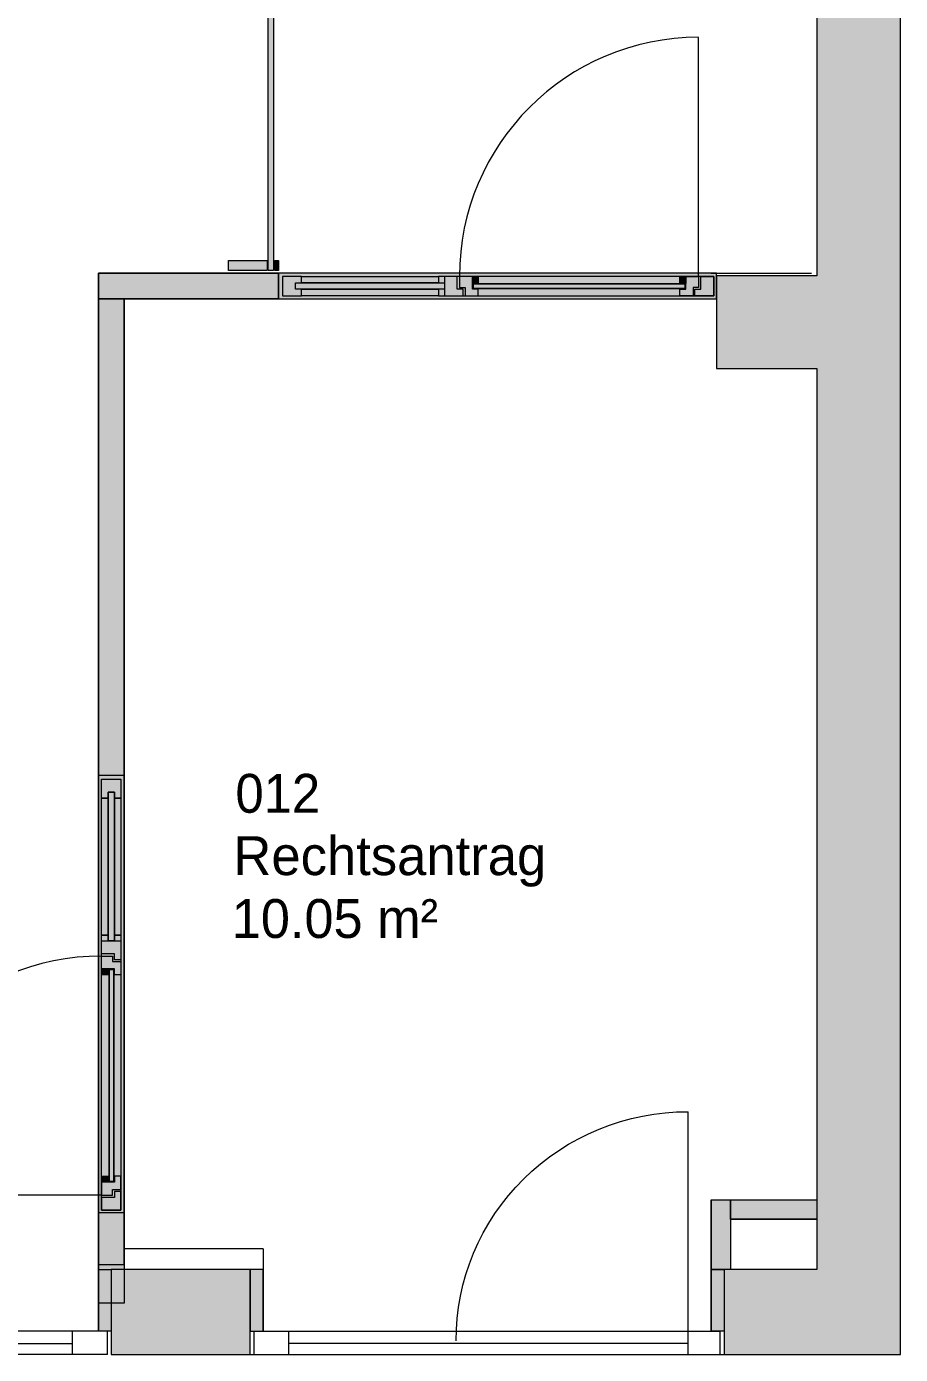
# Model space of a CAD drawing. Header units: inches. Extents: x 50200 to 250609, y 23637 to 115190.
# Drawn here: x 200300 to 203693, y 77750 to 82908 of the extents above; entities that cross this region are included whole.
import ezdxf

# ---------------------------------------------------------------- set-up
doc = ezdxf.new("R2010")
doc.units = ezdxf.units.IN
doc.header["$LTSCALE"] = 200
doc.header["$MEASUREMENT"] = 0
doc.linetypes.add('Volllinie', pattern=[0])
doc.layers.add('Grundebene', color=7, linetype='Continuous')
doc.styles.add('ARIAL', font='arial.ttf', dxfattribs={"height": 0.2})

# ---------------------------------------------------------------- blocks, each defined once
blk = doc.blocks.new('Color_Area-1C31')
at = {"layer": 'Grundebene', "true_color": 0x000000, "transparency": 33554687}
blk.add_hatch(color=18, dxfattribs=at).paths.add_polyline_path([(203033.5, 78350.3), (203368.5, 78350.3), (203368.5, 78275.3), (203033.5, 78275.3)], flags=0)
at = {"layer": 'Grundebene', "color": 18, "linetype": 'Volllinie', "lineweight": 13, "true_color": 0x000000}
blk.add_lwpolyline([(203033.5, 78350.3), (203368.5, 78350.3), (203368.5, 78275.3), (203033.5, 78275.3), (203033.5, 78350.3)], dxfattribs=at)
blk = doc.blocks.new('Gruppe-47-1C2F')
at = {"layer": 'Grundebene'}
blk.add_blockref('Color_Area-1C31', (0, 0), dxfattribs=at)
blk = doc.blocks.new('Color_Area-1C6C')
at = {"layer": 'Grundebene', "true_color": 0x000000, "transparency": 33554687}
blk.add_hatch(color=18, dxfattribs=at).paths.add_polyline_path([(202958.5, 78350.3), (203033.5, 78350.3), (203033.5, 78080.3), (202958.5, 78080.3)], flags=0)
at = {"layer": 'Grundebene', "color": 18, "linetype": 'Volllinie', "lineweight": 13, "true_color": 0x000000}
blk.add_lwpolyline([(202958.5, 78350.3), (203033.5, 78350.3), (203033.5, 78080.3), (202958.5, 78080.3), (202958.5, 78350.3)], dxfattribs=at)
blk = doc.blocks.new('Gruppe-65-1C6A')
at = {"layer": 'Grundebene'}
blk.add_blockref('Color_Area-1C6C', (0, 0), dxfattribs=at)
blk = doc.blocks.new('Color_Area-1CC0')
at = {"layer": 'Grundebene', "true_color": 0x000000, "transparency": 33554687}
blk.add_hatch(color=18, dxfattribs=at).paths.add_polyline_path([(200678.5, 81850.3), (200678.5, 77950.1), (200578.5, 77950.1), (200578.5, 81850.3)], flags=0)
at = {"layer": 'Grundebene', "color": 18, "linetype": 'Volllinie', "lineweight": 13, "true_color": 0x000000}
blk.add_lwpolyline([(200678.5, 81850.3), (200678.5, 77950.1), (200578.5, 77950.1), (200578.5, 81850.3), (200678.5, 81850.3)], dxfattribs=at)
blk = doc.blocks.new('Gruppe-73-1CBE')
at = {"layer": 'Grundebene'}
blk.add_blockref('Color_Area-1CC0', (0, 0), dxfattribs=at)
blk = doc.blocks.new('Color_Area-1CC4')
at = {"layer": 'Grundebene', "true_color": 0x000000, "transparency": 33554687}
blk.add_hatch(color=18, dxfattribs=at).paths.add_polyline_path([(201278.5, 81850.3), (200578.5, 81850.3), (200578.5, 81950.3), (201278.5, 81950.3)], flags=0)
at = {"layer": 'Grundebene', "color": 18, "linetype": 'Volllinie', "lineweight": 13, "true_color": 0x000000}
blk.add_lwpolyline([(201278.5, 81850.3), (200578.5, 81850.3), (200578.5, 81950.3), (201278.5, 81950.3), (201278.5, 81850.3)], dxfattribs=at)
blk = doc.blocks.new('Gruppe-74-1CC2')
at = {"layer": 'Grundebene'}
blk.add_blockref('Color_Area-1CC4', (0, 0), dxfattribs=at)
blk = doc.blocks.new('Color_Area-1CC8')
at = {"layer": 'Grundebene', "true_color": 0x000000, "transparency": 33554687}
blk.add_hatch(color=18, dxfattribs=at).paths.add_polyline_path([(201278.5, 81850.3), (202978.5, 81850.3), (202978.5, 81950.3), (201278.5, 81950.3)], flags=0)
at = {"layer": 'Grundebene', "color": 18, "linetype": 'Volllinie', "lineweight": 13, "true_color": 0x000000}
for p, q in [((202978.5, 81950.3), (201278.5, 81950.3)), ((201278.5, 81950.3), (201278.5, 81850.3)), ((202978.5, 81850.3), (202978.5, 81950.3)), ((201278.5, 81850.3), (202978.5, 81850.3))]:
    blk.add_line(p, q, dxfattribs=at)
blk = doc.blocks.new('Color_Area-1CCE')
at = {"layer": 'Grundebene', "true_color": 0x000000, "transparency": 33554687}
blk.add_hatch(color=18, dxfattribs=at).paths.add_polyline_path([(201922.2, 81862.8), (202968.5, 81862.8), (202968.5, 81937.8), (201922.2, 81937.8)], flags=0)
at = {"layer": 'Grundebene', "color": 18, "linetype": 'Volllinie', "lineweight": 13, "true_color": 0x000000}
for p, q in [((202968.5, 81937.8), (201922.2, 81937.8)), ((201922.2, 81937.8), (201922.2, 81862.8)), ((202968.5, 81862.8), (202968.5, 81937.8)), ((201922.2, 81862.8), (202968.5, 81862.8))]:
    blk.add_line(p, q, dxfattribs=at)
blk = doc.blocks.new('Color_Area-1CD4')
at = {"layer": 'Grundebene', "true_color": 0x000000, "transparency": 33554687}
blk.add_hatch(color=18, dxfattribs=at).paths.add_polyline_path([(201899.2, 81862.8), (201995.3, 81862.8), (201995.3, 81887.8), (201972.3, 81887.8), (201972.3, 81937.8), (201899.2, 81937.8), (201899.2, 81912.8), (201922.2, 81912.8), (201922.2, 81887.8), (201899.2, 81887.8)], flags=0)
at = {"layer": 'Grundebene', "color": 18, "linetype": 'Volllinie', "lineweight": 13, "true_color": 0x000000}
for p, q in [((201972.3, 81937.8), (201899.2, 81937.8)), ((201899.2, 81937.8), (201899.2, 81912.8)), ((201899.2, 81912.8), (201922.2, 81912.8)), ((201922.2, 81912.8), (201922.2, 81887.8)), ((201972.3, 81887.8), (201972.3, 81937.8)), ((201922.2, 81887.8), (201899.2, 81887.8)), ((201899.2, 81887.8), (201899.2, 81862.8)), ((201899.2, 81862.8), (201995.3, 81862.8)), ((201995.3, 81887.8), (201972.3, 81887.8)), ((201995.3, 81862.8), (201995.3, 81887.8))]:
    blk.add_line(p, q, dxfattribs=at)
blk = doc.blocks.new('Color_Area-1CE0')
at = {"layer": 'Grundebene', "true_color": 0xffffff, "transparency": 33554687}
blk.add_hatch(color=7, dxfattribs=at).paths.add_polyline_path([(202857.1, 81908.5), (202033.5, 81908.5), (202033.5, 81890.5), (202857.1, 81890.5)], flags=0)
at = {"layer": 'Grundebene', "color": 18, "linetype": 'Volllinie', "lineweight": 13, "true_color": 0x000000}
blk.add_lwpolyline([(202857.1, 81908.5), (202033.5, 81908.5), (202033.5, 81890.5), (202857.1, 81890.5), (202857.1, 81908.5)], dxfattribs=at)
blk = doc.blocks.new('Color_Area-1CE3')
at = {"layer": 'Grundebene', "true_color": 0x000000, "transparency": 33554687}
blk.add_hatch(color=18, dxfattribs=at).paths.add_polyline_path([(202888.2, 81895.1), (202888.2, 81862.8), (202836.6, 81862.8), (202836.6, 81887.8), (202859.6, 81887.8), (202859.6, 81937.8), (202909.7, 81937.8), (202909.7, 81895.1)], flags=0)
at = {"layer": 'Grundebene', "color": 18, "linetype": 'Volllinie', "lineweight": 13, "true_color": 0x000000}
for p, q in [((202859.6, 81887.8), (202859.6, 81937.8)), ((202859.6, 81937.8), (202909.7, 81937.8)), ((202909.7, 81937.8), (202909.7, 81895.1)), ((202836.6, 81862.8), (202836.6, 81887.8)), ((202836.6, 81887.8), (202859.6, 81887.8)), ((202888.2, 81862.8), (202836.6, 81862.8)), ((202888.2, 81895.1), (202888.2, 81862.8)), ((202909.7, 81895.1), (202888.2, 81895.1))]:
    blk.add_line(p, q, dxfattribs=at)
blk = doc.blocks.new('Color_Area-1CED')
at = {"layer": 'Grundebene', "true_color": 0x000000, "transparency": 33554687}
blk.add_hatch(color=18, dxfattribs=at).paths.add_polyline_path([(202836.6, 81937.8), (202859.6, 81937.8), (202859.6, 81910.8), (202836.6, 81910.8)], flags=0)
at = {"layer": 'Grundebene', "color": 18, "linetype": 'Volllinie', "lineweight": 13, "true_color": 0x000000}
for p, q in [((202836.6, 81937.8), (202859.6, 81937.8)), ((202836.6, 81910.8), (202836.6, 81937.8)), ((202859.6, 81937.8), (202859.6, 81910.8)), ((202859.6, 81910.8), (202836.6, 81910.8))]:
    blk.add_line(p, q, dxfattribs=at)
blk = doc.blocks.new('Color_Area-1CF3')
at = {"layer": 'Grundebene', "true_color": 0x000000, "transparency": 33554687}
blk.add_hatch(color=18, dxfattribs=at).paths.add_polyline_path([(202940.6, 81862.8), (202895.3, 81862.8), (202895.3, 81887.8), (202918.3, 81887.8), (202918.3, 81937.8), (202968.5, 81937.8), (202968.5, 81891.6), (202968.5, 81862.8)], flags=0)
at = {"layer": 'Grundebene', "color": 18, "linetype": 'Volllinie', "lineweight": 13, "true_color": 0x000000}
for p, q in [((202918.3, 81887.8), (202918.3, 81937.8)), ((202918.3, 81937.8), (202968.5, 81937.8)), ((202968.5, 81937.8), (202968.5, 81891.6)), ((202895.3, 81862.8), (202895.3, 81887.8)), ((202895.3, 81887.8), (202918.3, 81887.8)), ((202940.6, 81862.8), (202895.3, 81862.8)), ((202968.5, 81862.8), (202940.6, 81862.8)), ((202968.5, 81891.6), (202968.5, 81862.8))]:
    blk.add_line(p, q, dxfattribs=at)
blk = doc.blocks.new('Color_Area-1CFD')
at = {"layer": 'Grundebene', "true_color": 0x000000, "transparency": 33554687}
blk.add_hatch(color=18, dxfattribs=at).paths.add_polyline_path([(202002.5, 81895.1), (202002.5, 81862.8), (202054.1, 81862.8), (202054.1, 81887.8), (202031.1, 81887.8), (202031.1, 81937.8), (201981, 81937.8), (201981, 81895.1)], flags=0)
at = {"layer": 'Grundebene', "color": 18, "linetype": 'Volllinie', "lineweight": 13, "true_color": 0x000000}
for p, q in [((202031.1, 81937.8), (201981, 81937.8)), ((201981, 81937.8), (201981, 81895.1)), ((202031.1, 81887.8), (202031.1, 81937.8)), ((201981, 81895.1), (202002.5, 81895.1)), ((202002.5, 81895.1), (202002.5, 81862.8)), ((202002.5, 81862.8), (202054.1, 81862.8)), ((202054.1, 81887.8), (202031.1, 81887.8)), ((202054.1, 81862.8), (202054.1, 81887.8))]:
    blk.add_line(p, q, dxfattribs=at)
blk = doc.blocks.new('Color_Area-1D07')
at = {"layer": 'Grundebene', "true_color": 0x000000, "transparency": 33554687}
blk.add_hatch(color=18, dxfattribs=at).paths.add_polyline_path([(202054.1, 81910.8), (202031.1, 81910.8), (202031.1, 81937.8), (202054.1, 81937.8)], flags=0)
at = {"layer": 'Grundebene', "color": 18, "linetype": 'Volllinie', "lineweight": 13, "true_color": 0x000000}
for p, q in [((202031.1, 81910.8), (202031.1, 81937.8)), ((202031.1, 81937.8), (202054.1, 81937.8)), ((202054.1, 81937.8), (202054.1, 81910.8)), ((202054.1, 81910.8), (202031.1, 81910.8))]:
    blk.add_line(p, q, dxfattribs=at)
blk = doc.blocks.new('Color_Area-1D0F')
at = {"layer": 'Grundebene', "true_color": 0x000000, "transparency": 33554687}
blk.add_hatch(color=18, dxfattribs=at).paths.add_polyline_path([(201367.3, 81862.8), (201367.3, 81887.8), (201344.3, 81887.8), (201344.3, 81912.8), (201367.3, 81912.8), (201367.3, 81937.8), (201294.2, 81937.8), (201294.2, 81862.8)], flags=0)
at = {"layer": 'Grundebene', "color": 18, "linetype": 'Volllinie', "lineweight": 13, "true_color": 0x000000}
for p, q in [((201367.3, 81937.8), (201294.2, 81937.8)), ((201294.2, 81937.8), (201294.2, 81862.8)), ((201344.3, 81887.8), (201344.3, 81912.8)), ((201344.3, 81912.8), (201367.3, 81912.8)), ((201367.3, 81912.8), (201367.3, 81937.8)), ((201294.2, 81862.8), (201367.3, 81862.8)), ((201367.3, 81887.8), (201344.3, 81887.8)), ((201367.3, 81862.8), (201367.3, 81887.8))]:
    blk.add_line(p, q, dxfattribs=at)
blk = doc.blocks.new('Color_Area-1D19')
at = {"layer": 'Grundebene', "true_color": 0x000000, "transparency": 33554687}
blk.add_hatch(color=18, dxfattribs=at).paths.add_polyline_path([(201344.3, 81912.8), (201922.2, 81912.8), (201922.2, 81887.8), (201344.3, 81887.8)], flags=0)
at = {"layer": 'Grundebene', "color": 18, "linetype": 'Volllinie', "lineweight": 13, "true_color": 0x000000}
for p, q in [((201344.3, 81912.8), (201922.2, 81912.8)), ((201344.3, 81887.8), (201344.3, 81912.8)), ((201922.2, 81912.8), (201922.2, 81887.8)), ((201922.2, 81887.8), (201344.3, 81887.8))]:
    blk.add_line(p, q, dxfattribs=at)
blk = doc.blocks.new('Color_Area-1D1F')
at = {"layer": 'Grundebene', "true_color": 0x000000, "transparency": 33554687}
blk.add_hatch(color=18, dxfattribs=at).paths.add_polyline_path([(201367.3, 81937.8), (201899.2, 81937.8), (201899.2, 81912.8), (201367.3, 81912.8)], flags=0)
at = {"layer": 'Grundebene', "color": 18, "linetype": 'Volllinie', "lineweight": 13, "true_color": 0x000000}
for p, q in [((201367.3, 81937.8), (201899.2, 81937.8)), ((201367.3, 81912.8), (201367.3, 81937.8)), ((201899.2, 81912.8), (201367.3, 81912.8)), ((201899.2, 81937.8), (201899.2, 81912.8))]:
    blk.add_line(p, q, dxfattribs=at)
blk = doc.blocks.new('Color_Area-1D25')
at = {"layer": 'Grundebene', "true_color": 0x000000, "transparency": 33554687}
blk.add_hatch(color=18, dxfattribs=at).paths.add_polyline_path([(201367.3, 81887.8), (201899.2, 81887.8), (201899.2, 81862.8), (201367.3, 81862.8)], flags=0)
at = {"layer": 'Grundebene', "color": 18, "linetype": 'Volllinie', "lineweight": 13, "true_color": 0x000000}
for p, q in [((201367.3, 81887.8), (201899.2, 81887.8)), ((201367.3, 81862.8), (201367.3, 81887.8)), ((201899.2, 81862.8), (201367.3, 81862.8)), ((201899.2, 81887.8), (201899.2, 81862.8))]:
    blk.add_line(p, q, dxfattribs=at)
blk = doc.blocks.new('Gruppe-75-1CC6')
at = {"layer": 'Grundebene', "color": 18, "linetype": 'Volllinie', "lineweight": 13, "true_color": 0x000000}
blk.add_line((202909.7, 81937.8), (202909.7, 82866.5), dxfattribs=at)
for points in [[(201278.5, 81850.3), (202978.5, 81850.3), (202978.5, 81950.3), (201278.5, 81950.3), (201278.5, 81850.3)], [(201367.3, 81862.8), (201367.3, 81887.8), (201344.3, 81887.8), (201344.3, 81912.8), (201367.3, 81912.8), (201367.3, 81937.8), (201294.2, 81937.8), (201294.2, 81862.8), (201367.3, 81862.8)], [(201344.3, 81912.8), (201922.2, 81912.8), (201922.2, 81887.8), (201344.3, 81887.8), (201344.3, 81912.8)], [(201367.3, 81937.8), (201899.2, 81937.8), (201899.2, 81912.8), (201367.3, 81912.8), (201367.3, 81937.8)], [(201899.2, 81862.8), (201995.3, 81862.8), (201995.3, 81887.8), (201972.3, 81887.8), (201972.3, 81937.8), (201899.2, 81937.8), (201899.2, 81912.8), (201922.2, 81912.8), (201922.2, 81887.8), (201899.2, 81887.8), (201899.2, 81862.8)], [(201922.2, 81862.8), (202968.5, 81862.8), (202968.5, 81937.8), (201922.2, 81937.8), (201922.2, 81862.8)], [(202002.5, 81895.1), (202002.5, 81862.8), (202054.1, 81862.8), (202054.1, 81887.8), (202031.1, 81887.8), (202031.1, 81937.8), (201981, 81937.8), (201981, 81895.1), (202002.5, 81895.1)], [(202054.1, 81910.8), (202031.1, 81910.8), (202031.1, 81937.8), (202054.1, 81937.8), (202054.1, 81910.8)], [(202888.2, 81895.1), (202888.2, 81862.8), (202836.6, 81862.8), (202836.6, 81887.8), (202859.6, 81887.8), (202859.6, 81937.8), (202909.7, 81937.8), (202909.7, 81895.1), (202888.2, 81895.1)], [(202836.6, 81937.8), (202859.6, 81937.8), (202859.6, 81910.8), (202836.6, 81910.8), (202836.6, 81937.8)], [(202940.6, 81862.8), (202895.3, 81862.8), (202895.3, 81887.8), (202918.3, 81887.8), (202918.3, 81937.8), (202968.5, 81937.8), (202968.5, 81862.8), (202940.6, 81862.8)], [(201367.3, 81887.8), (201899.2, 81887.8), (201899.2, 81862.8), (201367.3, 81862.8), (201367.3, 81887.8)], [(202857.1, 81908.5), (202857.1, 81890.5), (202033.5, 81890.5), (202033.5, 81908.5), (202857.1, 81908.5)]]:
    blk.add_lwpolyline(points, dxfattribs=at)
blk.add_arc((202909.7, 81937.8), 928.8, 90, 180, dxfattribs=at)
at = {"layer": 'Grundebene'}
for name in ['Color_Area-1CC8', 'Color_Area-1D0F', 'Color_Area-1D19', 'Color_Area-1D1F', 'Color_Area-1CD4', 'Color_Area-1CCE', 'Color_Area-1CFD', 'Color_Area-1D07', 'Color_Area-1CE3', 'Color_Area-1CED', 'Color_Area-1CF3', 'Color_Area-1D25', 'Color_Area-1CE0']:
    blk.add_blockref(name, (0, 0), dxfattribs=at)
blk = doc.blocks.new('Color_Area-21EC')
at = {"layer": 'Grundebene', "true_color": 0x000000, "transparency": 33554687}
blk.add_hatch(color=18, dxfattribs=at).paths.add_polyline_path([(200628.5, 78080.3), (200628.5, 77750.3), (201168.5, 77750.3), (201168.5, 78080.3)], flags=0)
at = {"layer": 'Grundebene', "color": 18, "linetype": 'Volllinie', "lineweight": 13, "true_color": 0x000000}
for p, q in [((200628.5, 78080.3), (200628.5, 77750.3)), ((201168.5, 78080.3), (200628.5, 78080.3)), ((201168.5, 77750.3), (201168.5, 78080.3)), ((200628.5, 77750.3), (201168.5, 77750.3))]:
    blk.add_line(p, q, dxfattribs=at)
blk = doc.blocks.new('Color_Area-21F2')
at = {"layer": 'Grundebene', "true_color": 0x000000, "transparency": 33554687}
blk.add_hatch(color=18, dxfattribs=at).paths.add_polyline_path([(202978.5, 81940.3), (202978.5, 81580.3), (203368.5, 81580.3), (203368.5, 78080.3), (203008.5, 78080.3), (203008.5, 77750.3), (203693.5, 77750.3), (203693.5, 85760.3), (202998.5, 85760.3), (202998.5, 85390.3), (203368.5, 85390.3), (203368.5, 81940.3)], flags=0)
at = {"layer": 'Grundebene', "color": 18, "linetype": 'Volllinie', "lineweight": 13, "true_color": 0x000000}
for p, q in [((203693.5, 77750.3), (203693.5, 85760.3)), ((203368.5, 85390.3), (203368.5, 81940.3)), ((202978.5, 81940.3), (202978.5, 81580.3)), ((203368.5, 81940.3), (202978.5, 81940.3)), ((202978.5, 81580.3), (203368.5, 81580.3)), ((203368.5, 81580.3), (203368.5, 78080.3)), ((203368.5, 78080.3), (203008.5, 78080.3)), ((203008.5, 78080.3), (203008.5, 77750.3)), ((203008.5, 77750.3), (203693.5, 77750.3))]:
    blk.add_line(p, q, dxfattribs=at)
blk = doc.blocks.new('MText_1212-286C')
at = {"layer": 'Grundebene', "color": 18, "lineweight": 18, "true_color": 0x000000, "style": 'ARIAL'}
for s, height, width, p in [('012', 151.03, 0.934882, (201110.9, 79854.4)), ('Rechtsantrag', 151.033, 0.968382, (201103, 79612.2)), ('10.05 m²', 151.03, 0.962328, (201096.7, 79368.1))]:
    blk.add_text(s, height=height, dxfattribs=dict(at, width=width)).set_placement(p)
blk = doc.blocks.new('Color_Area-2CF7')
at = {"layer": 'Grundebene', "true_color": 0x000000, "transparency": 33554687}
blk.add_hatch(color=18, dxfattribs=at).paths.add_polyline_path([(201238.5, 81960.3), (201238.5, 85664.2), (201258.5, 85664.2), (201258.5, 81960.3)], flags=0)
at = {"layer": 'Grundebene', "color": 18, "linetype": 'Volllinie', "lineweight": 13, "true_color": 0x000000}
blk.add_lwpolyline([(201238.5, 81960.3), (201238.5, 85664.2), (201258.5, 85664.2), (201258.5, 81960.3), (201238.5, 81960.3)], dxfattribs=at)
blk = doc.blocks.new('Gruppe-418-2D56')
at = {"layer": 'Grundebene', "color": 18, "linetype": 'Volllinie', "lineweight": 13, "true_color": 0x000000}
blk.add_line((202868.5, 77793.3), (202868.5, 78693.3), dxfattribs=at)
blk.add_lwpolyline([(201968.5, 77803.2), (201969.3, 77846.8), (201972.4, 77890.3), (201977.5, 77933.6), (201984.9, 77976.6), (201994.4, 78019.2), (202006, 78061.2), (202019.7, 78102.7), (202035.5, 78143.4), (202053.3, 78183.4), (202073.1, 78222.4), (202094.8, 78260.4), (202118.4, 78297.3), (202143.8, 78333.1), (202170.9, 78367.5), (202199.8, 78400.6), (202230.3, 78432.3), (202262.3, 78462.4), (202295.8, 78491), (202330.7, 78517.9), (202366.9, 78543.1), (202404.3, 78566.5), (202442.8, 78588.1), (202482.4, 78607.7), (202522.9, 78625.5), (202564.2, 78641.2), (202606.3, 78654.9), (202649, 78666.6), (202692.3, 78676.2), (202735.9, 78683.7), (202779.9, 78689), (202824.2, 78692.2), (202868.5, 78693.3)], dxfattribs=at)
blk = doc.blocks.new('Gruppe-419-2D4F')
at = {"layer": 'Grundebene', "color": 18, "linetype": 'Volllinie', "lineweight": 13, "true_color": 0x000000}
for p, q in [((201183.5, 77840.3), (202993.5, 77840.3)), ((201183.5, 77750.3), (201183.5, 77840.3)), ((201318.5, 77750.3), (201318.5, 77840.3)), ((202868.5, 77750.3), (202868.5, 77840.3)), ((202993.5, 77750.3), (202993.5, 77840.3)), ((202868.5, 77793.3), (201318.5, 77793.3)), ((201183.5, 77750.3), (202993.5, 77750.3))]:
    blk.add_line(p, q, dxfattribs=at)
at = {"layer": 'Grundebene'}
blk.add_blockref('Gruppe-418-2D56', (0, 0), dxfattribs=at)
blk = doc.blocks.new('Color_Area-2D5E')
at = {"layer": 'Grundebene', "true_color": 0x000000, "transparency": 33554687}
blk.add_hatch(color=18, dxfattribs=at).paths.add_polyline_path([(202958.5, 78080.3), (203008.5, 78080.3), (203008.5, 77840.3), (202958.5, 77840.3)], flags=0)
at = {"layer": 'Grundebene', "color": 18, "linetype": 'Volllinie', "lineweight": 13, "true_color": 0x000000}
blk.add_lwpolyline([(202958.5, 78080.3), (203008.5, 78080.3), (203008.5, 77840.3), (202958.5, 77840.3), (202958.5, 78080.3)], dxfattribs=at)
blk = doc.blocks.new('Gruppe-420-2D5C')
at = {"layer": 'Grundebene'}
blk.add_blockref('Color_Area-2D5E', (0, 0), dxfattribs=at)
blk = doc.blocks.new('Gruppe-421-2D67')
at = {"layer": 'Grundebene', "color": 18, "linetype": 'Volllinie', "lineweight": 13, "true_color": 0x000000}
blk.add_line((198928.5, 77793.3), (198928.5, 78693.3), dxfattribs=at)
blk.add_lwpolyline([(199828.4, 77803.2), (199827.6, 77846.8), (199824.6, 77890.3), (199819.4, 77933.6), (199812, 77976.6), (199802.5, 78019.2), (199790.9, 78061.2), (199777.2, 78102.7), (199761.4, 78143.4), (199743.6, 78183.4), (199723.8, 78222.4), (199702.1, 78260.4), (199678.6, 78297.3), (199653.1, 78333.1), (199626, 78367.5), (199597.1, 78400.6), (199566.7, 78432.3), (199534.6, 78462.4), (199501.1, 78491), (199466.3, 78517.9), (199430.1, 78543.1), (199392.7, 78566.5), (199354.1, 78588.1), (199314.6, 78607.7), (199274.1, 78625.5), (199232.7, 78641.2), (199190.6, 78654.9), (199147.9, 78666.6), (199104.7, 78676.2), (199061, 78683.7), (199017, 78689), (198972.8, 78692.2), (198928.5, 78693.3)], dxfattribs=at)
blk = doc.blocks.new('Gruppe-422-2D60')
at = {"layer": 'Grundebene', "color": 18, "linetype": 'Volllinie', "lineweight": 13, "true_color": 0x000000}
for p, q in [((200613.5, 77840.3), (198803.5, 77840.3)), ((198803.5, 77750.3), (198803.5, 77840.3)), ((198928.5, 77750.3), (198928.5, 77840.3)), ((200478.5, 77750.3), (200478.5, 77840.3)), ((200613.5, 77750.3), (200613.5, 77840.3)), ((198928.5, 77793.3), (200478.5, 77793.3)), ((200613.5, 77750.3), (198803.5, 77750.3))]:
    blk.add_line(p, q, dxfattribs=at)
at = {"layer": 'Grundebene'}
blk.add_blockref('Gruppe-421-2D67', (0, 0), dxfattribs=at)
blk = doc.blocks.new('Color_Area-2D83')
at = {"layer": 'Grundebene', "true_color": 0x000000, "transparency": 33554687}
blk.add_hatch(color=18, dxfattribs=at).paths.add_polyline_path([(200578.5, 78080.3), (200628.5, 78080.3), (200628.5, 77840.3), (200578.5, 77840.3)], flags=0)
at = {"layer": 'Grundebene', "color": 18, "linetype": 'Volllinie', "lineweight": 13, "true_color": 0x000000}
blk.add_lwpolyline([(200578.5, 78080.3), (200628.5, 78080.3), (200628.5, 77840.3), (200578.5, 77840.3), (200578.5, 78080.3)], dxfattribs=at)
blk = doc.blocks.new('Gruppe-426-2D81')
at = {"layer": 'Grundebene'}
blk.add_blockref('Color_Area-2D83', (0, 0), dxfattribs=at)
blk = doc.blocks.new('Color_Area-2D88')
at = {"layer": 'Grundebene', "true_color": 0x000000, "transparency": 33554687}
blk.add_hatch(color=18, dxfattribs=at).paths.add_polyline_path([(201218.5, 78080.3), (201168.5, 78080.3), (201168.5, 77840.3), (201218.5, 77840.3)], flags=0)
at = {"layer": 'Grundebene', "color": 18, "linetype": 'Volllinie', "lineweight": 13, "true_color": 0x000000}
blk.add_lwpolyline([(201218.5, 78080.3), (201168.5, 78080.3), (201168.5, 77840.3), (201218.5, 77840.3), (201218.5, 78080.3)], dxfattribs=at)
blk = doc.blocks.new('Gruppe-427-2D86')
at = {"layer": 'Grundebene'}
blk.add_blockref('Color_Area-2D88', (0, 0), dxfattribs=at)
blk = doc.blocks.new('Color_Area-2D8E')
at = {"layer": 'Grundebene', "true_color": 0x000000, "transparency": 33554687}
blk.add_hatch(color=18, dxfattribs=at).paths.add_polyline_path([(200678.5, 80000.3), (200678.5, 78300.3), (200578.5, 78300.3), (200578.5, 80000.3)], flags=0)
at = {"layer": 'Grundebene', "color": 18, "linetype": 'Volllinie', "lineweight": 13, "true_color": 0x000000}
for p, q in [((200578.5, 78300.3), (200578.5, 80000.3)), ((200578.5, 80000.3), (200678.5, 80000.3)), ((200678.5, 80000.3), (200678.5, 78300.3)), ((200678.5, 78300.3), (200578.5, 78300.3))]:
    blk.add_line(p, q, dxfattribs=at)
blk = doc.blocks.new('Color_Area-2D94')
at = {"layer": 'Grundebene', "true_color": 0x000000, "transparency": 33554687}
blk.add_hatch(color=18, dxfattribs=at).paths.add_polyline_path([(200666, 79356.6), (200666, 78310.3), (200591, 78310.3), (200591, 79356.6)], flags=0)
at = {"layer": 'Grundebene', "color": 18, "linetype": 'Volllinie', "lineweight": 13, "true_color": 0x000000}
for p, q in [((200591, 78310.3), (200591, 79356.6)), ((200591, 79356.6), (200666, 79356.6)), ((200666, 79356.6), (200666, 78310.3)), ((200666, 78310.3), (200591, 78310.3))]:
    blk.add_line(p, q, dxfattribs=at)
blk = doc.blocks.new('Color_Area-2D9A')
at = {"layer": 'Grundebene', "true_color": 0x000000, "transparency": 33554687}
blk.add_hatch(color=18, dxfattribs=at).paths.add_polyline_path([(200666, 79379.6), (200666, 79283.4), (200641, 79283.4), (200641, 79306.4), (200591, 79306.4), (200591, 79379.6), (200616, 79379.6), (200616, 79356.6), (200641, 79356.6), (200641, 79379.6)], flags=0)
at = {"layer": 'Grundebene', "color": 18, "linetype": 'Volllinie', "lineweight": 13, "true_color": 0x000000}
for p, q in [((200591, 79306.4), (200591, 79379.6)), ((200591, 79379.6), (200616, 79379.6)), ((200616, 79379.6), (200616, 79356.6)), ((200616, 79356.6), (200641, 79356.6)), ((200641, 79356.6), (200641, 79379.6)), ((200641, 79379.6), (200666, 79379.6)), ((200666, 79379.6), (200666, 79283.4)), ((200641, 79306.4), (200591, 79306.4)), ((200641, 79283.4), (200641, 79306.4)), ((200666, 79283.4), (200641, 79283.4))]:
    blk.add_line(p, q, dxfattribs=at)
blk = doc.blocks.new('Color_Area-2DA6')
at = {"layer": 'Grundebene', "true_color": 0xffffff, "transparency": 33554687}
blk.add_hatch(color=7, dxfattribs=at).paths.add_polyline_path([(200620.3, 79245.2), (200620.3, 78421.6), (200638.3, 78421.6), (200638.3, 79245.2)], flags=0)
at = {"layer": 'Grundebene', "color": 18, "linetype": 'Volllinie', "lineweight": 13, "true_color": 0x000000}
blk.add_lwpolyline([(200620.3, 79245.2), (200620.3, 78421.6), (200638.3, 78421.6), (200638.3, 79245.2), (200620.3, 79245.2)], dxfattribs=at)
blk = doc.blocks.new('Color_Area-2DA9')
at = {"layer": 'Grundebene', "true_color": 0x000000, "transparency": 33554687}
blk.add_hatch(color=18, dxfattribs=at).paths.add_polyline_path([(200633.7, 78390.6), (200666, 78390.6), (200666, 78442.2), (200641, 78442.2), (200641, 78419.2), (200591, 78419.2), (200591, 78369), (200633.7, 78369)], flags=0)
at = {"layer": 'Grundebene', "color": 18, "linetype": 'Volllinie', "lineweight": 13, "true_color": 0x000000}
for p, q in [((200641, 78419.2), (200591, 78419.2)), ((200591, 78419.2), (200591, 78369)), ((200666, 78442.2), (200641, 78442.2)), ((200641, 78442.2), (200641, 78419.2)), ((200666, 78390.6), (200666, 78442.2)), ((200591, 78369), (200633.7, 78369)), ((200633.7, 78390.6), (200666, 78390.6)), ((200633.7, 78369), (200633.7, 78390.6))]:
    blk.add_line(p, q, dxfattribs=at)
blk = doc.blocks.new('Color_Area-2DB3')
at = {"layer": 'Grundebene', "true_color": 0x000000, "transparency": 33554687}
blk.add_hatch(color=18, dxfattribs=at).paths.add_polyline_path([(200618, 78442.2), (200618, 78419.2), (200591, 78419.2), (200591, 78442.2)], flags=0)
at = {"layer": 'Grundebene', "color": 18, "linetype": 'Volllinie', "lineweight": 13, "true_color": 0x000000}
for p, q in [((200591, 78419.2), (200591, 78442.2)), ((200591, 78442.2), (200618, 78442.2)), ((200618, 78419.2), (200591, 78419.2)), ((200618, 78442.2), (200618, 78419.2))]:
    blk.add_line(p, q, dxfattribs=at)
blk = doc.blocks.new('Color_Area-2DB9')
at = {"layer": 'Grundebene', "true_color": 0x000000, "transparency": 33554687}
blk.add_hatch(color=18, dxfattribs=at).paths.add_polyline_path([(200666, 78338.1), (200666, 78383.4), (200641, 78383.4), (200641, 78360.4), (200591, 78360.4), (200591, 78310.3), (200637.2, 78310.3), (200666, 78310.3)], flags=0)
at = {"layer": 'Grundebene', "color": 18, "linetype": 'Volllinie', "lineweight": 13, "true_color": 0x000000}
for p, q in [((200641, 78360.4), (200591, 78360.4)), ((200591, 78360.4), (200591, 78310.3)), ((200666, 78383.4), (200641, 78383.4)), ((200641, 78383.4), (200641, 78360.4)), ((200666, 78338.1), (200666, 78383.4)), ((200591, 78310.3), (200637.2, 78310.3)), ((200637.2, 78310.3), (200666, 78310.3)), ((200666, 78310.3), (200666, 78338.1))]:
    blk.add_line(p, q, dxfattribs=at)
blk = doc.blocks.new('Color_Area-2DC3')
at = {"layer": 'Grundebene', "true_color": 0x000000, "transparency": 33554687}
blk.add_hatch(color=18, dxfattribs=at).paths.add_polyline_path([(200633.7, 79276.3), (200666, 79276.3), (200666, 79224.7), (200641, 79224.7), (200641, 79247.7), (200591, 79247.7), (200591, 79297.8), (200633.7, 79297.8)], flags=0)
at = {"layer": 'Grundebene', "color": 18, "linetype": 'Volllinie', "lineweight": 13, "true_color": 0x000000}
for p, q in [((200591, 79247.7), (200591, 79297.8)), ((200591, 79297.8), (200633.7, 79297.8)), ((200633.7, 79297.8), (200633.7, 79276.3)), ((200641, 79247.7), (200591, 79247.7)), ((200633.7, 79276.3), (200666, 79276.3)), ((200641, 79224.7), (200641, 79247.7)), ((200666, 79276.3), (200666, 79224.7)), ((200666, 79224.7), (200641, 79224.7))]:
    blk.add_line(p, q, dxfattribs=at)
blk = doc.blocks.new('Color_Area-2DCD')
at = {"layer": 'Grundebene', "true_color": 0x000000, "transparency": 33554687}
blk.add_hatch(color=18, dxfattribs=at).paths.add_polyline_path([(200591, 79224.7), (200591, 79247.7), (200618, 79247.7), (200618, 79224.7)], flags=0)
at = {"layer": 'Grundebene', "color": 18, "linetype": 'Volllinie', "lineweight": 13, "true_color": 0x000000}
for p, q in [((200591, 79224.7), (200591, 79247.7)), ((200591, 79247.7), (200618, 79247.7)), ((200618, 79247.7), (200618, 79224.7)), ((200618, 79224.7), (200591, 79224.7))]:
    blk.add_line(p, q, dxfattribs=at)
blk = doc.blocks.new('Color_Area-2DD5')
at = {"layer": 'Grundebene', "true_color": 0x000000, "transparency": 33554687}
blk.add_hatch(color=18, dxfattribs=at).paths.add_polyline_path([(200666, 79911.5), (200641, 79911.5), (200641, 79934.5), (200616, 79934.5), (200616, 79911.5), (200591, 79911.5), (200591, 79984.6), (200666, 79984.6)], flags=0)
at = {"layer": 'Grundebene', "color": 18, "linetype": 'Volllinie', "lineweight": 13, "true_color": 0x000000}
for p, q in [((200591, 79911.5), (200591, 79984.6)), ((200591, 79984.6), (200666, 79984.6)), ((200666, 79984.6), (200666, 79911.5)), ((200616, 79911.5), (200591, 79911.5)), ((200641, 79934.5), (200616, 79934.5)), ((200616, 79934.5), (200616, 79911.5)), ((200641, 79911.5), (200641, 79934.5)), ((200666, 79911.5), (200641, 79911.5))]:
    blk.add_line(p, q, dxfattribs=at)
blk = doc.blocks.new('Color_Area-2DDF')
at = {"layer": 'Grundebene', "true_color": 0x000000, "transparency": 33554687}
blk.add_hatch(color=18, dxfattribs=at).paths.add_polyline_path([(200641, 79934.5), (200641, 79356.6), (200616, 79356.6), (200616, 79934.5)], flags=0)
at = {"layer": 'Grundebene', "color": 18, "linetype": 'Volllinie', "lineweight": 13, "true_color": 0x000000}
for p, q in [((200616, 79356.6), (200616, 79934.5)), ((200616, 79934.5), (200641, 79934.5)), ((200641, 79934.5), (200641, 79356.6)), ((200641, 79356.6), (200616, 79356.6))]:
    blk.add_line(p, q, dxfattribs=at)
blk = doc.blocks.new('Color_Area-2DE5')
at = {"layer": 'Grundebene', "true_color": 0x000000, "transparency": 33554687}
blk.add_hatch(color=18, dxfattribs=at).paths.add_polyline_path([(200616, 79911.5), (200616, 79379.6), (200591, 79379.6), (200591, 79911.5)], flags=0)
at = {"layer": 'Grundebene', "color": 18, "linetype": 'Volllinie', "lineweight": 13, "true_color": 0x000000}
for p, q in [((200591, 79379.6), (200591, 79911.5)), ((200591, 79911.5), (200616, 79911.5)), ((200616, 79911.5), (200616, 79379.6)), ((200616, 79379.6), (200591, 79379.6))]:
    blk.add_line(p, q, dxfattribs=at)
blk = doc.blocks.new('Color_Area-2DEB')
at = {"layer": 'Grundebene', "true_color": 0x000000, "transparency": 33554687}
blk.add_hatch(color=18, dxfattribs=at).paths.add_polyline_path([(200666, 79911.5), (200666, 79379.6), (200641, 79379.6), (200641, 79911.5)], flags=0)
at = {"layer": 'Grundebene', "color": 18, "linetype": 'Volllinie', "lineweight": 13, "true_color": 0x000000}
for p, q in [((200641, 79379.6), (200641, 79911.5)), ((200641, 79911.5), (200666, 79911.5)), ((200666, 79911.5), (200666, 79379.6)), ((200666, 79379.6), (200641, 79379.6))]:
    blk.add_line(p, q, dxfattribs=at)
blk = doc.blocks.new('Gruppe-428-2D8C')
at = {"layer": 'Grundebene', "color": 18, "linetype": 'Volllinie', "lineweight": 13, "true_color": 0x000000}
blk.add_line((200591, 78369), (199662.2, 78369), dxfattribs=at)
for points in [[(200678.5, 80000.3), (200678.5, 78300.3), (200578.5, 78300.3), (200578.5, 80000.3), (200678.5, 80000.3)], [(200666, 79911.5), (200641, 79911.5), (200641, 79934.5), (200616, 79934.5), (200616, 79911.5), (200591, 79911.5), (200591, 79984.6), (200666, 79984.6), (200666, 79911.5)], [(200616, 79911.5), (200616, 79379.6), (200591, 79379.6), (200591, 79911.5), (200616, 79911.5)], [(200641, 79934.5), (200641, 79356.6), (200616, 79356.6), (200616, 79934.5), (200641, 79934.5)], [(200666, 79911.5), (200666, 79379.6), (200641, 79379.6), (200641, 79911.5), (200666, 79911.5)], [(200666, 79379.6), (200666, 79283.4), (200641, 79283.4), (200641, 79306.4), (200591, 79306.4), (200591, 79379.6), (200616, 79379.6), (200616, 79356.6), (200641, 79356.6), (200641, 79379.6), (200666, 79379.6)], [(200666, 79356.6), (200666, 78310.3), (200591, 78310.3), (200591, 79356.6), (200666, 79356.6)], [(200633.7, 79276.3), (200666, 79276.3), (200666, 79224.7), (200641, 79224.7), (200641, 79247.7), (200591, 79247.7), (200591, 79297.8), (200633.7, 79297.8), (200633.7, 79276.3)], [(200591, 79224.7), (200591, 79247.7), (200618, 79247.7), (200618, 79224.7), (200591, 79224.7)], [(200620.3, 79245.2), (200638.3, 79245.2), (200638.3, 78421.6), (200620.3, 78421.6), (200620.3, 79245.2)], [(200633.7, 78390.6), (200666, 78390.6), (200666, 78442.2), (200641, 78442.2), (200641, 78419.2), (200591, 78419.2), (200591, 78369), (200633.7, 78369), (200633.7, 78390.6)], [(200618, 78442.2), (200618, 78419.2), (200591, 78419.2), (200591, 78442.2), (200618, 78442.2)], [(200666, 78338.1), (200666, 78383.4), (200641, 78383.4), (200641, 78360.4), (200591, 78360.4), (200591, 78310.3), (200666, 78310.3), (200666, 78338.1)]]:
    blk.add_lwpolyline(points, dxfattribs=at)
blk.add_arc((200591, 78369), 928.8, 90, 180, dxfattribs=at)
at = {"layer": 'Grundebene'}
for name in ['Color_Area-2D8E', 'Color_Area-2DD5', 'Color_Area-2DE5', 'Color_Area-2DDF', 'Color_Area-2DEB', 'Color_Area-2D9A', 'Color_Area-2D94', 'Color_Area-2DC3', 'Color_Area-2DCD', 'Color_Area-2DA6', 'Color_Area-2DA9', 'Color_Area-2DB3', 'Color_Area-2DB9']:
    blk.add_blockref(name, (0, 0), dxfattribs=at)
blk = doc.blocks.new('Color_Area-2E07')
at = {"layer": 'Grundebene', "true_color": 0x000000, "transparency": 33554687}
blk.add_hatch(color=18, dxfattribs=at).paths.add_polyline_path([(201083.5, 81960.3), (201083.5, 82000.3), (201233.5, 82000.3), (201233.5, 81960.3)], flags=0)
at = {"layer": 'Grundebene', "color": 18, "linetype": 'Volllinie', "lineweight": 13, "true_color": 0x000000}
for p, q in [((201083.5, 81960.3), (201083.5, 82000.3)), ((201083.5, 82000.3), (201233.5, 82000.3)), ((201233.5, 82000.3), (201233.5, 81960.3)), ((201233.5, 81960.3), (201083.5, 81960.3))]:
    blk.add_line(p, q, dxfattribs=at)
blk = doc.blocks.new('Color_Area-2E0D')
at = {"layer": 'Grundebene', "true_color": 0x000000, "transparency": 33554687}
blk.add_hatch(color=18, dxfattribs=at).paths.add_polyline_path([(201264.3, 81960.3), (201264.3, 82000.3), (201278.5, 82000.3), (201278.5, 81960.3)], flags=0)
at = {"layer": 'Grundebene', "color": 18, "linetype": 'Volllinie', "lineweight": 13, "true_color": 0x000000}
for p, q in [((201264.3, 81960.3), (201264.3, 82000.3)), ((201264.3, 82000.3), (201278.5, 82000.3)), ((201278.5, 82000.3), (201278.5, 81960.3)), ((201278.5, 81960.3), (201264.3, 81960.3))]:
    blk.add_line(p, q, dxfattribs=at)

msp = doc.modelspace()

# ---------------------------------------------------------------- linework, layer by layer
at = {"layer": 'Grundebene', "color": 18, "linetype": 'Volllinie', "lineweight": 13, "true_color": 0x000000}
for p, q in [((202958.5, 81950.3), (203348.5, 81950.3)), ((200578.5, 78350.3), (200578.5, 77840.3)), ((200678.5, 78350.3), (200678.5, 78080.3)), ((202958.5, 78350.3), (203368.5, 78350.3)), ((202958.5, 78350.3), (202958.5, 77840.3)), ((203033.5, 78275.3), (203033.5, 78080.3)), ((203033.5, 78275.3), (203368.5, 78275.3)), ((201218.5, 78160.3), (200678.5, 78160.3)), ((201218.5, 78160.3), (201218.5, 77840.3)), ((201168.5, 77750.3), (203008.5, 77750.3))]:
    msp.add_line(p, q, dxfattribs=at)
for points in [[(202978.5, 81940.3), (202978.5, 81580.3), (203368.5, 81580.3), (203368.5, 78080.3), (203008.5, 78080.3), (203008.5, 77750.3), (203693.5, 77750.3), (203693.5, 85760.3), (202998.5, 85760.3), (202998.5, 85390.3), (203368.5, 85390.3), (203368.5, 81940.3), (202978.5, 81940.3)], [(201083.5, 81960.3), (201083.5, 82000.3), (201233.5, 82000.3), (201233.5, 81960.3), (201083.5, 81960.3)], [(201264.3, 81960.3), (201264.3, 82000.3), (201278.5, 82000.3), (201278.5, 81960.3), (201264.3, 81960.3)], [(200578.5, 81850.3), (201278.5, 81850.3), (201278.5, 81950.3), (200578.5, 81950.3), (200578.5, 81850.3)], [(200578.5, 81850.3), (200578.5, 78100.3), (200678.5, 78100.3), (200678.5, 81850.3), (200578.5, 81850.3)], [(200628.5, 78080.3), (200628.5, 77750.3), (201168.5, 77750.3), (201168.5, 78080.3), (200628.5, 78080.3)]]:
    msp.add_lwpolyline(points, dxfattribs=at)

# ---------------------------------------------------------------- block references
at = {"layer": 'Grundebene'}
for name in ['Color_Area-21F2', 'Color_Area-2CF7', 'Gruppe-75-1CC6', 'Color_Area-2E07', 'Color_Area-2E0D', 'Gruppe-74-1CC2', 'Gruppe-73-1CBE', 'MText_1212-286C', 'Gruppe-428-2D8C', 'Gruppe-422-2D60', 'Gruppe-419-2D4F', 'Gruppe-65-1C6A', 'Gruppe-47-1C2F', 'Gruppe-426-2D81', 'Color_Area-21EC', 'Gruppe-427-2D86', 'Gruppe-420-2D5C']:
    msp.add_blockref(name, (0, 0), dxfattribs=at)

doc.saveas('drawing.dxf')
